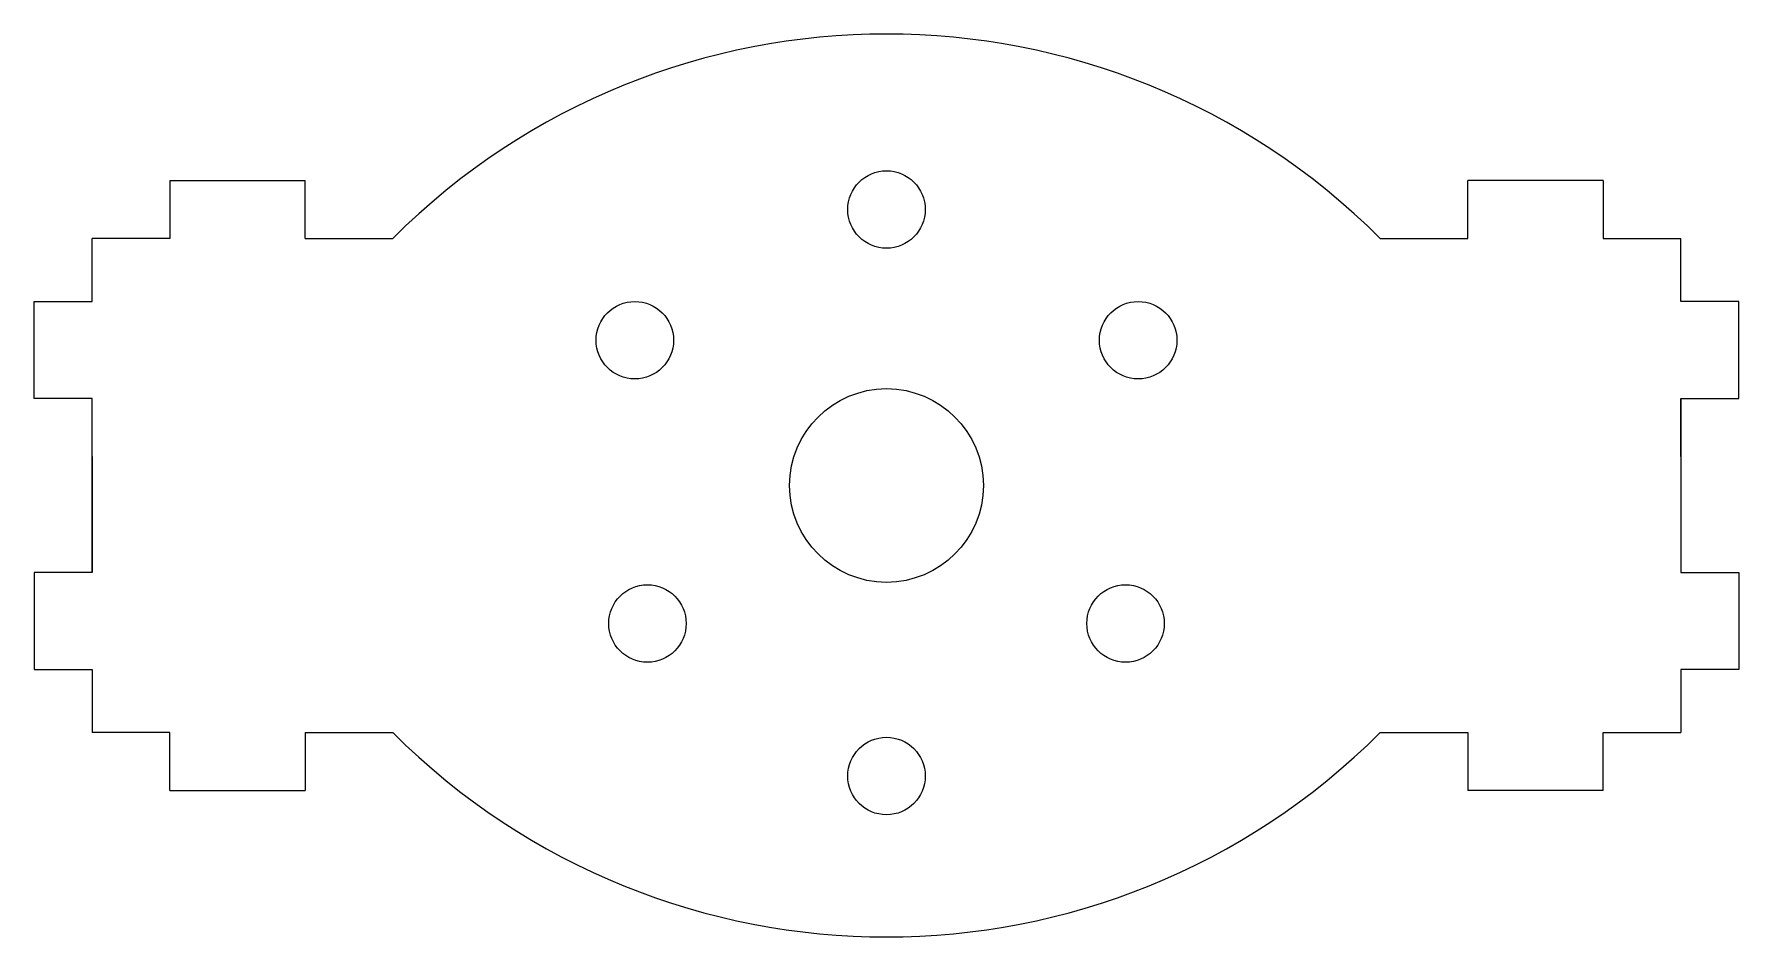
# Model space of a CAD drawing. Header units: millimetres. Extents: x -44 to 44, y -23.3 to 23.3.
import ezdxf

# ---------------------------------------------------------------- set-up
doc = ezdxf.new("R2010")
doc.units = ezdxf.units.MM

msp = doc.modelspace()

# ---------------------------------------------------------------- linework, layer by layer
at = {"color": 7, "linetype": 'Continuous'}
for p, q in [((-37, 15.75), (-30, 15.75)), ((-37, 15.75), (-37, 12.75)), ((-30, 12.75), (-30, 15.75)), ((30, 12.75), (30, 15.75)), ((37, 15.75), (30, 15.75)), ((37, 15.75), (37, 12.75)), ((-37, 12.75), (-41, 12.75)), ((-41, 9.5), (-41, 12.75)), ((-30, 12.75), (-25.489, 12.75)), ((25.489, 12.75), (30, 12.75)), ((37, 12.75), (41, 12.75)), ((41, 9.5), (41, 12.75)), ((-44, 4.5), (-44, 9.5)), ((-44, 9.5), (-41, 9.5)), ((44, 9.5), (41, 9.5)), ((44, 4.5), (44, 9.5)), ((-41, 4.5), (-44, 4.5)), ((-41, 1.5), (-41, 4.5)), ((41, 4.5), (44, 4.5)), ((41, 1.5), (41, 4.5)), ((-41, 1.5), (-41, -1.5)), ((41, 1.5), (41, -1.5)), ((-41, -1.5), (-41, -4.5)), ((41, -1.5), (41, -4.5)), ((-44, -4.5), (-44, -9.5)), ((-41, -4.5), (-44, -4.5)), ((41, -4.5), (44, -4.5)), ((44, -4.5), (44, -9.5)), ((-44, -9.5), (-41, -9.5)), ((-41, -9.5), (-41, -12.75)), ((44, -9.5), (41, -9.5)), ((41, -9.5), (41, -12.75)), ((-37, -12.75), (-41, -12.75)), ((-37, -15.75), (-37, -12.75)), ((-30, -12.75), (-30, -15.75)), ((-30, -12.75), (-25.489, -12.75)), ((25.489, -12.75), (30, -12.75)), ((30, -12.75), (30, -15.75)), ((37, -15.75), (37, -12.75)), ((37, -12.75), (41, -12.75)), ((-37, -15.75), (-30, -15.75)), ((37, -15.75), (30, -15.75))]:
    msp.add_line(p, q, dxfattribs=at)
at = {"color": 7, "linetype": 'Continuous', "lineweight": 25}
for p, q in [((-37, 15.75), (-37, 12.75)), ((-37, 15.75), (-30, 15.75)), ((-30, 12.75), (-30, 15.75)), ((30, 12.75), (30, 15.75)), ((37, 15.75), (30, 15.75)), ((37, 15.75), (37, 12.75)), ((-41, 9.5), (-41, 12.75)), ((-37, 12.75), (-41, 12.75)), ((-30, 12.75), (-25.489, 12.75)), ((25.489, 12.75), (30, 12.75)), ((37, 12.75), (41, 12.75)), ((41, 9.5), (41, 12.75)), ((-44, 4.5), (-44, 9.5)), ((-44, 9.5), (-41, 9.5)), ((44, 9.5), (41, 9.5)), ((44, 4.5), (44, 9.5)), ((-41, 4.5), (-44, 4.5)), ((-41, -4.5), (-41, 4.5)), ((41, 4.5), (44, 4.5)), ((41, 4.5), (41, -4.5)), ((-44, -4.5), (-44, -9.5)), ((-41, -4.5), (-44, -4.5)), ((41, -4.5), (44, -4.5)), ((44, -4.5), (44, -9.5)), ((-44, -9.5), (-41, -9.5)), ((-41, -9.5), (-41, -12.75)), ((44, -9.5), (41, -9.5)), ((41, -9.5), (41, -12.75)), ((-37, -12.75), (-41, -12.75)), ((-37, -15.75), (-37, -12.75)), ((-30, -12.75), (-25.489, -12.75)), ((-30, -12.75), (-30, -15.75)), ((25.489, -12.75), (30, -12.75)), ((30, -12.75), (30, -15.75)), ((37, -12.75), (41, -12.75)), ((37, -15.75), (37, -12.75)), ((-37, -15.75), (-30, -15.75)), ((37, -15.75), (30, -15.75))]:
    msp.add_line(p, q, dxfattribs=at)
at = {"color": 7, "linetype": 'Continuous'}
for centre, radius in [((0, 14.25), 2), ((-12.99, 7.5), 2), ((12.99, 7.5), 2), ((0, 0), 5), ((-12.341, -7.125), 2), ((12.341, -7.125), 2), ((0, -15), 2)]:
    msp.add_circle(centre, radius, dxfattribs=at)
at = {"color": 7, "linetype": 'Continuous', "lineweight": 25}
for centre, radius in [((0, 14.25), 2), ((-12.99, 7.5), 2), ((12.99, 7.5), 2), ((0, 0), 5), ((-12.341, -7.125), 2), ((12.341, -7.125), 2), ((0, -15), 2)]:
    msp.add_circle(centre, radius, dxfattribs=at)
at = {"color": 7, "linetype": 'Continuous'}
for centre, start, end in [((0, -12.739), 45, 135), ((0, 12.739), 225, 315)]:
    msp.add_arc(centre, 36.047, start, end, dxfattribs=at)
at = {"color": 7, "linetype": 'Continuous', "lineweight": 25}
for centre, start, end in [((0, -12.739), 45, 135), ((0, 12.739), 225, 315)]:
    msp.add_arc(centre, 36.047, start, end, dxfattribs=at)

doc.saveas('drawing.dxf')
